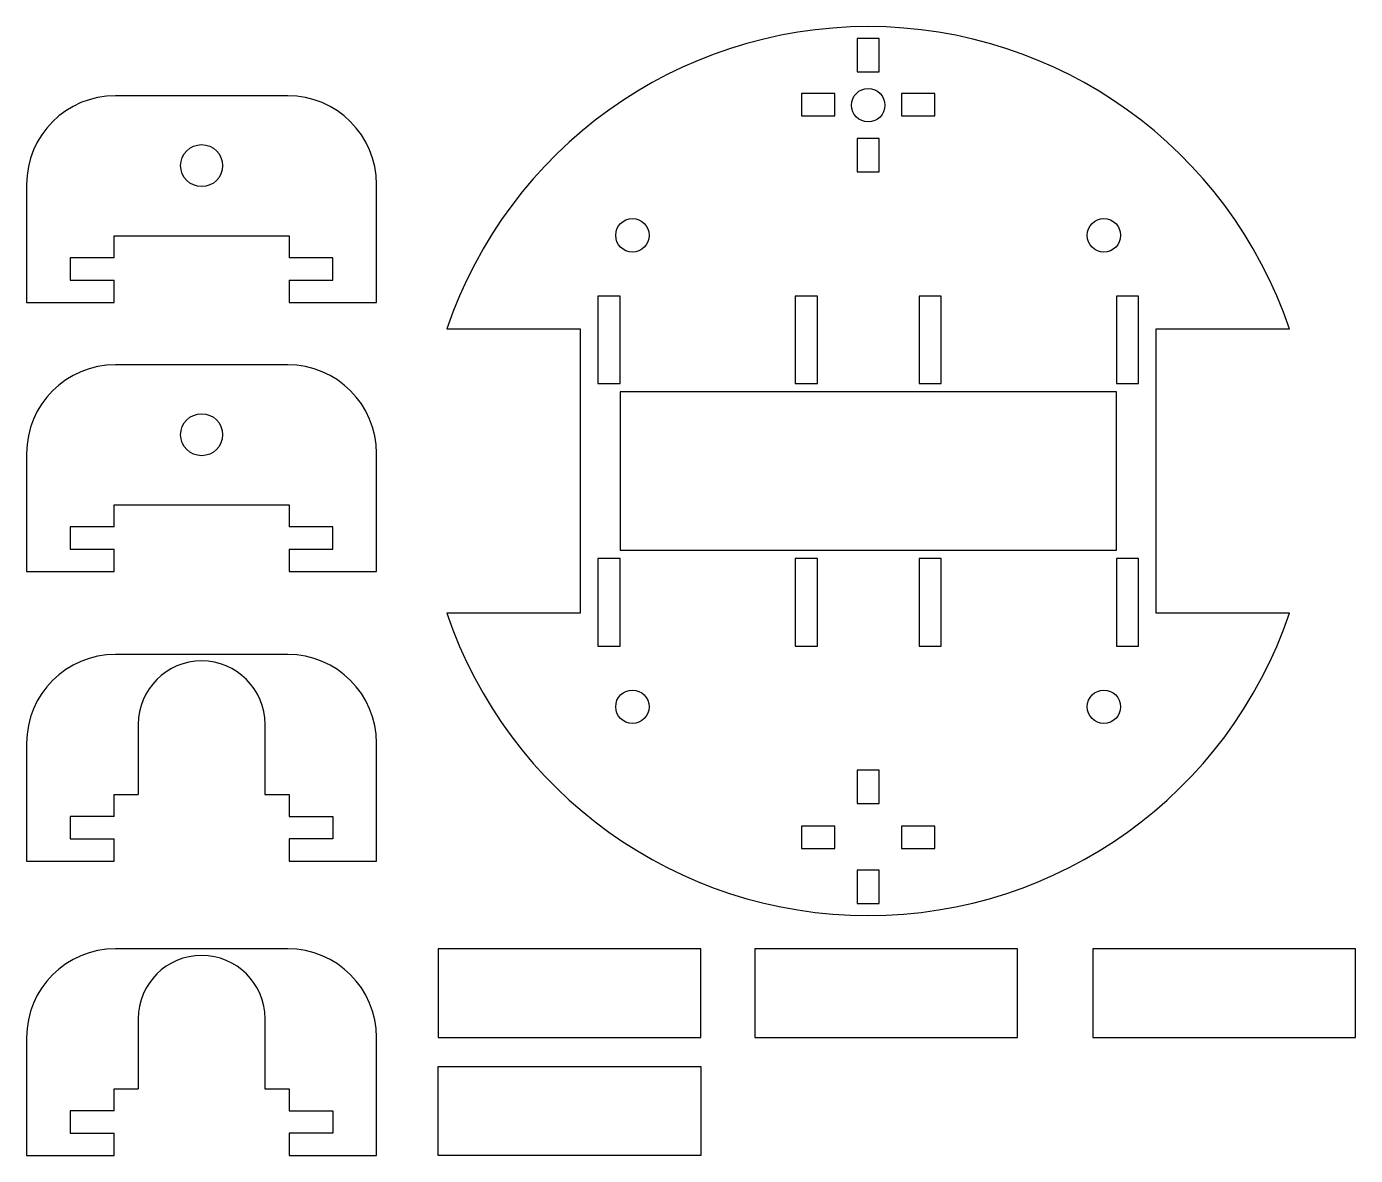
# Model space of a CAD drawing. Header units: inches. Extents: x 0 to 16.1, y 0 to 29.6.
# Drawn here: x 1.18 to 16.12, y 16.85 to 29.55 of the extents above; entities outside this region: 2.
import ezdxf

# ---------------------------------------------------------------- set-up
doc = ezdxf.new("R2010")
doc.units = ezdxf.units.IN
doc.header["$MEASUREMENT"] = 0
doc.styles.add('SLDTEXTSTYLE0', font='TXT', dxfattribs={"width": 0.7})

msp = doc.modelspace()

# ---------------------------------------------------------------- linework, layer by layer
at = {"color": 7, "linetype": 'Continuous', "lineweight": 25}
for p, q in [((10.77, 29.418), (10.52, 29.418)), ((10.52, 29.418), (10.52, 29.043)), ((10.77, 29.043), (10.77, 29.418)), ((10.52, 29.043), (10.77, 29.043)), ((4.116, 28.775), (2.179, 28.775)), ((10.27, 28.799), (9.895, 28.799)), ((9.895, 28.799), (9.895, 28.549)), ((10.27, 28.549), (10.27, 28.799)), ((11.395, 28.799), (11.02, 28.799)), ((11.02, 28.799), (11.02, 28.549)), ((11.395, 28.549), (11.395, 28.799)), ((9.895, 28.549), (10.27, 28.549)), ((11.02, 28.549), (11.395, 28.549)), ((10.77, 28.293), (10.52, 28.293)), ((10.52, 28.293), (10.52, 27.918)), ((10.77, 27.918), (10.77, 28.293)), ((10.52, 27.918), (10.77, 27.918)), ((1.179, 27.775), (1.179, 26.45)), ((5.116, 26.45), (5.116, 27.775)), ((2.164, 27.2), (4.132, 27.2)), ((2.164, 26.95), (2.164, 27.2)), ((4.132, 27.2), (4.132, 26.95)), ((1.671, 26.95), (1.671, 26.7)), ((2.164, 26.95), (1.671, 26.95)), ((4.624, 26.95), (4.132, 26.95)), ((4.624, 26.7), (4.624, 26.95)), ((1.671, 26.7), (2.164, 26.7)), ((2.164, 26.45), (2.164, 26.7)), ((4.132, 26.7), (4.624, 26.7)), ((4.132, 26.7), (4.132, 26.45)), ((7.854, 26.521), (7.604, 26.521)), ((7.604, 26.521), (7.604, 25.537)), ((7.854, 25.537), (7.854, 26.521)), ((10.073, 26.521), (9.823, 26.521)), ((9.823, 26.521), (9.823, 25.537)), ((10.073, 25.537), (10.073, 26.521)), ((11.467, 26.521), (11.217, 26.521)), ((11.217, 26.521), (11.217, 25.537)), ((11.467, 25.537), (11.467, 26.521)), ((13.686, 26.521), (13.436, 26.521)), ((13.436, 26.521), (13.436, 25.537)), ((13.686, 25.537), (13.686, 26.521)), ((1.179, 26.45), (2.164, 26.45)), ((4.132, 26.45), (5.116, 26.45)), ((5.907, 26.151), (7.407, 26.151)), ((7.407, 26.151), (7.407, 22.954)), ((13.882, 26.151), (15.382, 26.151)), ((13.882, 22.954), (13.882, 26.151)), ((4.116, 25.748), (2.179, 25.748)), ((7.604, 25.537), (7.854, 25.537)), ((13.436, 25.443), (7.854, 25.443)), ((7.854, 25.443), (7.854, 23.662)), ((9.823, 25.537), (10.073, 25.537)), ((11.217, 25.537), (11.467, 25.537)), ((13.436, 25.537), (13.686, 25.537)), ((13.436, 23.662), (13.436, 25.443)), ((1.179, 24.748), (1.179, 23.424)), ((5.116, 23.424), (5.116, 24.748)), ((2.164, 24.174), (4.132, 24.174)), ((2.164, 23.924), (2.164, 24.174)), ((4.132, 24.174), (4.132, 23.924)), ((1.671, 23.924), (1.671, 23.674)), ((2.164, 23.924), (1.671, 23.924)), ((4.624, 23.924), (4.132, 23.924)), ((4.624, 23.674), (4.624, 23.924)), ((1.671, 23.674), (2.164, 23.674)), ((2.164, 23.424), (2.164, 23.674)), ((4.132, 23.674), (4.132, 23.424)), ((4.132, 23.674), (4.624, 23.674)), ((7.854, 23.662), (13.436, 23.662)), ((7.854, 23.568), (7.604, 23.568)), ((7.604, 23.568), (7.604, 22.584)), ((7.854, 22.584), (7.854, 23.568)), ((10.073, 23.568), (9.823, 23.568)), ((9.823, 23.568), (9.823, 22.584)), ((10.073, 22.584), (10.073, 23.568)), ((11.217, 23.568), (11.217, 22.584)), ((11.467, 23.568), (11.217, 23.568)), ((11.467, 22.584), (11.467, 23.568)), ((13.436, 23.568), (13.436, 22.584)), ((13.686, 23.568), (13.436, 23.568)), ((13.686, 22.584), (13.686, 23.568)), ((1.179, 23.424), (2.164, 23.424)), ((4.132, 23.424), (5.116, 23.424)), ((7.407, 22.954), (5.907, 22.954)), ((15.382, 22.954), (13.882, 22.954)), ((7.604, 22.584), (7.854, 22.584)), ((9.823, 22.584), (10.073, 22.584)), ((11.217, 22.584), (11.467, 22.584)), ((13.436, 22.584), (13.686, 22.584)), ((4.116, 22.49), (2.179, 22.49)), ((2.435, 21.703), (2.435, 20.915)), ((3.86, 21.703), (3.86, 20.915)), ((1.179, 21.49), (1.179, 20.165)), ((5.116, 20.165), (5.116, 21.49)), ((10.77, 21.187), (10.52, 21.187)), ((10.52, 21.187), (10.52, 20.812)), ((10.77, 20.812), (10.77, 21.187)), ((2.164, 20.915), (2.435, 20.915)), ((2.164, 20.665), (2.164, 20.915)), ((3.86, 20.915), (4.132, 20.915)), ((4.132, 20.915), (4.132, 20.665)), ((10.52, 20.812), (10.77, 20.812)), ((1.671, 20.665), (1.671, 20.415)), ((2.164, 20.665), (1.671, 20.665)), ((4.132, 20.665), (4.624, 20.665)), ((4.624, 20.665), (4.624, 20.415)), ((9.895, 20.556), (9.895, 20.306)), ((10.27, 20.556), (9.895, 20.556)), ((10.27, 20.306), (10.27, 20.556)), ((11.395, 20.556), (11.02, 20.556)), ((11.02, 20.556), (11.02, 20.306)), ((11.395, 20.306), (11.395, 20.556)), ((1.671, 20.415), (2.164, 20.415)), ((2.164, 20.165), (2.164, 20.415)), ((4.132, 20.415), (4.132, 20.165)), ((4.624, 20.415), (4.132, 20.415)), ((9.895, 20.306), (10.27, 20.306)), ((11.02, 20.306), (11.395, 20.306)), ((1.179, 20.165), (2.164, 20.165)), ((4.132, 20.165), (5.116, 20.165)), ((10.77, 20.062), (10.52, 20.062)), ((10.52, 20.062), (10.52, 19.687)), ((10.77, 19.687), (10.77, 20.062)), ((10.52, 19.687), (10.77, 19.687)), ((4.116, 19.179), (2.179, 19.179)), ((5.81, 19.179), (5.81, 18.179)), ((8.763, 19.179), (5.81, 19.179)), ((8.763, 18.179), (8.763, 19.179)), ((9.37, 19.179), (9.37, 18.179)), ((12.323, 19.179), (9.37, 19.179)), ((12.323, 18.179), (12.323, 19.179)), ((13.172, 19.179), (13.172, 18.179)), ((16.125, 19.179), (13.172, 19.179)), ((16.125, 18.179), (16.125, 19.179)), ((2.435, 18.391), (2.435, 17.604)), ((3.86, 18.391), (3.86, 17.604)), ((1.179, 18.179), (1.179, 16.854)), ((5.116, 16.854), (5.116, 18.179)), ((5.81, 18.179), (8.763, 18.179)), ((9.37, 18.179), (12.323, 18.179)), ((13.172, 18.179), (16.125, 18.179)), ((5.81, 16.854), (5.81, 17.854)), ((5.81, 17.854), (8.763, 17.854)), ((8.763, 17.854), (8.763, 16.854)), ((2.164, 17.604), (2.435, 17.604)), ((2.164, 17.354), (2.164, 17.604)), ((3.86, 17.604), (4.132, 17.604)), ((4.132, 17.604), (4.132, 17.354)), ((1.671, 17.354), (1.671, 17.104)), ((2.164, 17.354), (1.671, 17.354)), ((4.132, 17.354), (4.624, 17.354)), ((4.624, 17.354), (4.624, 17.104)), ((1.671, 17.104), (2.164, 17.104)), ((2.164, 16.854), (2.164, 17.104)), ((4.132, 17.104), (4.132, 16.854)), ((4.624, 17.104), (4.132, 17.104)), ((1.179, 16.854), (2.164, 16.854)), ((4.132, 16.854), (5.116, 16.854)), ((8.763, 16.854), (5.81, 16.854))]:
    msp.add_line(p, q, dxfattribs=at)
for centre, radius in [((10.645, 28.668), 0.188), ((3.148, 27.988), 0.236), ((7.993, 27.204), 0.188), ((13.296, 27.204), 0.188), ((3.148, 24.961), 0.236), ((7.993, 21.901), 0.188), ((13.296, 21.901), 0.188)]:
    msp.add_circle(centre, radius, dxfattribs=at)
for centre, radius, start, end in [((10.645, 24.552), 5, 18.6439, 161.3561), ((2.179, 27.775), 1, 90, 180), ((4.116, 27.775), 1, 0, 90), ((2.179, 24.748), 1, 90, 180), ((4.116, 24.748), 1, 0, 90), ((10.645, 24.552), 5, 198.6439, 341.3561), ((2.179, 21.49), 1, 90, 180), ((4.116, 21.49), 1, 0, 90), ((3.148, 21.703), 0.713, 0, 180), ((2.179, 18.179), 1, 90, 180), ((4.116, 18.179), 1, 0, 90), ((3.148, 18.391), 0.713, 0, 180)]:
    msp.add_arc(centre, radius, start, end, dxfattribs=at)

# ---------------------------------------------------------------- texts
at = {"color": 7, "linetype": 'Continuous', "char_height": 0.346, "attachment_point": 1, "style": 'SLDTEXTSTYLE0'}
for s, insert in [('SOLIDWORKS Educational Product.', (0, 0.965)), ('For Instructional Use Only.', (0, 0.446))]:
    msp.add_mtext(s, dxfattribs=dict(at, insert=insert))

doc.saveas('drawing.dxf')
